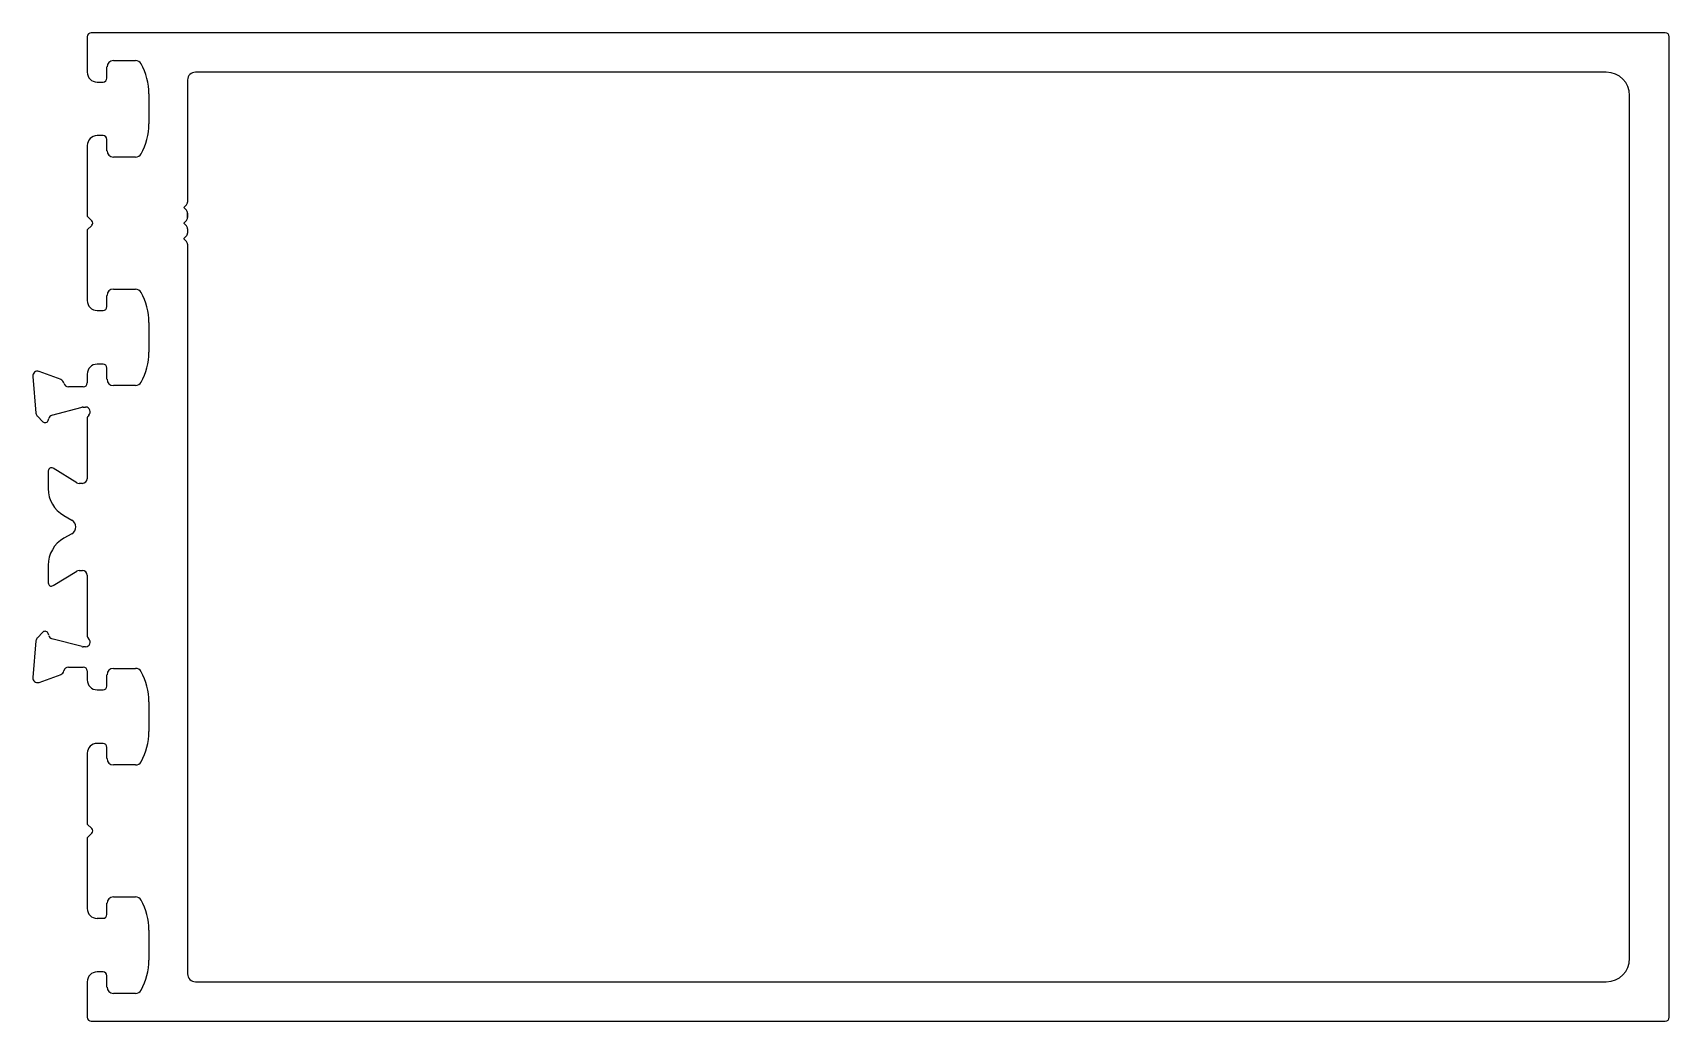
# Model space of a CAD drawing. Extents: x -54 to 51, y 0 to 64.
import ezdxf

# ---------------------------------------------------------------- set-up
doc = ezdxf.new("R2010")
doc.units = 0
doc.layers.add('1', color=7, linetype='CONTINUOUS')
doc.layers.add('AL_EXTRUSIONS', color=7, linetype='CONTINUOUS')

msp = doc.modelspace()

# ---------------------------------------------------------------- linework, layer by layer
at = {"layer": '1', "color": 7}
for p, q in [((44.48, 61.33), (-43.98, 61.33)), ((46.63, 61.33), (44.48, 61.33)), ((-44.48, 60.83), (-44.48, 52.99)), ((48.13, 4.41), (48.13, 59.83)), ((-44.55, 52.81), (-44.72, 52.64)), ((-44.72, 52.63), (-44.55, 52.46)), ((-44.48, 52.99), (-44.48, 52.99)), ((-44.48, 52.99), (-44.48, 52.99)), ((-44.55, 51.81), (-44.72, 51.64)), ((-44.72, 51.63), (-44.55, 51.46)), ((-44.48, 52.28), (-44.48, 51.99)), ((-44.48, 51.99), (-44.48, 52.28)), ((-44.48, 52.28), (-44.48, 51.99)), ((-44.48, 51.99), (-44.48, 52.28)), ((-44.48, 52.28), (-44.48, 51.99)), ((-44.55, 50.82), (-44.72, 50.64)), ((-44.72, 50.63), (-44.55, 50.46)), ((-44.48, 51.28), (-44.48, 50.99)), ((-44.48, 50.28), (-44.48, 3.41)), ((-43.98, 2.91), (45.44, 2.91)), ((45.44, 2.91), (46.63, 2.91))]:
    msp.add_line(p, q, dxfattribs=at)
for centre, radius, start, end in [((-43.98, 60.83), 0.5, 90, 180), ((46.63, 59.83), 1.5, 360, 90), ((-44.71, 52.64), 0.008, 135, 225), ((-44.73, 52.99), 0.25, 315, 360), ((-44.71, 51.64), 0.008, 135, 225), ((-44.73, 52.28), 0.25, 0, 45), ((-44.73, 51.99), 0.25, 315, 0), ((-44.71, 50.64), 0.008, 135, 225), ((-44.73, 51.28), 0.25, 360, 45), ((-44.73, 50.99), 0.25, 315, 360), ((-44.73, 50.28), 0.25, 360, 45), ((46.63, 4.41), 1.5, 270, 0), ((-43.98, 3.41), 0.5, 180, 270)]:
    msp.add_arc(centre, radius, start, end, dxfattribs=at)
at = {"layer": 'AL_EXTRUSIONS', "color": 7}
for p, q in [((-50.93, 63.61), (-50.93, 61.33)), ((50.42, 63.87), (-50.67, 63.87)), ((50.67, 0.62), (50.67, 63.61)), ((-49.25, 62.08), (-47.82, 62.08)), ((-49.66, 60.95), (-49.66, 61.67)), ((-50.29, 60.7), (-49.91, 60.7)), ((-46.97, 59.94), (-46.97, 58.01)), ((-49.91, 57.26), (-50.29, 57.26)), ((-49.66, 56.28), (-49.66, 57.01)), ((-50.93, 56.62), (-50.93, 52.08)), ((-47.82, 55.88), (-49.25, 55.88)), ((-50.93, 52.08), (-50.63, 51.78)), ((-50.63, 51.49), (-50.93, 51.2)), ((-50.93, 51.2), (-50.93, 46.66)), ((-49.25, 47.4), (-47.82, 47.4)), ((-49.66, 46.27), (-49.66, 46.99)), ((-50.29, 46.02), (-49.91, 46.02)), ((-46.97, 45.26), (-46.97, 43.34)), ((-52.61, 41.59), (-54.02, 42.1)), ((-49.91, 42.58), (-50.29, 42.58)), ((-49.66, 41.61), (-49.66, 42.33)), ((-54.43, 41.79), (-54.22, 39.42)), ((-51.18, 41.12), (-52.13, 41.12)), ((-50.93, 41.94), (-50.93, 41.37)), ((-47.82, 41.2), (-49.25, 41.2)), ((-54.13, 39.24), (-53.77, 38.88)), ((-53.43, 38.96), (-53.4, 39.08)), ((-53.19, 39.29), (-51.26, 39.81)), ((-51.19, 39.82), (-51.03, 39.82)), ((-50.93, 39.07), (-50.93, 35.22)), ((-51.6, 34.96), (-53.12, 35.89)), ((-53.43, 35.72), (-53.43, 34.58)), ((-51.23, 34.92), (-51.45, 34.92)), ((-52.43, 32.85), (-51.91, 32.55)), ((-51.91, 31.68), (-52.43, 31.39)), ((-53.43, 29.66), (-53.43, 28.52)), ((-53.12, 28.35), (-51.6, 29.27)), ((-51.45, 29.32), (-51.23, 29.32)), ((-50.93, 29.02), (-50.93, 25.16)), ((-53.77, 25.36), (-54.13, 24.99)), ((-53.4, 25.16), (-53.43, 25.27)), ((-54.22, 24.81), (-54.43, 22.44)), ((-51.26, 24.43), (-53.19, 24.94)), ((-51.03, 24.42), (-51.19, 24.42)), ((-54.02, 22.13), (-52.61, 22.65)), ((-52.13, 23.12), (-51.18, 23.12)), ((-50.93, 22.87), (-50.93, 22.29)), ((-49.66, 21.9), (-49.66, 22.63)), ((-49.25, 23.03), (-47.82, 23.03)), ((-50.29, 21.65), (-49.91, 21.65)), ((-46.97, 20.89), (-46.97, 18.97)), ((-49.91, 18.21), (-50.29, 18.21)), ((-49.66, 17.24), (-49.66, 17.96)), ((-50.93, 17.58), (-50.93, 13.03)), ((-47.82, 16.83), (-49.25, 16.83)), ((-50.93, 13.03), (-50.63, 12.74)), ((-50.63, 12.45), (-50.93, 12.16)), ((-50.93, 12.16), (-50.93, 7.61)), ((-49.66, 7.23), (-49.66, 7.95)), ((-49.25, 8.36), (-47.82, 8.36)), ((-50.29, 6.98), (-49.91, 6.98)), ((-46.97, 6.22), (-46.97, 4.3)), ((-49.91, 3.54), (-50.29, 3.54)), ((-49.66, 2.56), (-49.66, 3.29)), ((-50.93, 2.9), (-50.93, 0.62)), ((-47.82, 2.16), (-49.25, 2.16)), ((-50.67, 0.37), (50.42, 0.37))]:
    msp.add_line(p, q, dxfattribs=at)
for centre, radius, start, end in [((-50.67, 63.61), 0.254, 90, 180), ((50.42, 63.61), 0.254, 360, 90), ((-49.25, 61.67), 0.406, 90, 180), ((-47.82, 61.67), 0.406, 29.1597, 89.9996), ((-50.29, 61.33), 0.635, 180, 270), ((-50.93, 59.94), 3.96, 359.9999, 29.16), ((-49.91, 60.95), 0.25, 270, 360), ((-50.93, 58.01), 3.96, 330.8408, 0.0004), ((-50.29, 56.62), 0.635, 90, 180), ((-49.91, 57.01), 0.25, 0, 90), ((-49.25, 56.28), 0.406, 180, 270), ((-47.82, 56.28), 0.406, 269.9984, 330.8387), ((-50.78, 51.64), 0.203, 315, 45), ((-49.25, 46.99), 0.406, 90, 180), ((-47.82, 46.99), 0.406, 29.1597, 89.9996), ((-50.29, 46.66), 0.635, 180, 270.0001), ((-49.91, 46.27), 0.25, 270, 360), ((-50.93, 45.26), 3.96, 359.9999, 29.16), ((-50.93, 43.34), 3.96, 330.8408, 0.0004), ((-54.13, 41.82), 0.3, 70, 185), ((-50.29, 41.94), 0.635, 90, 180), ((-49.91, 42.33), 0.25, 0, 90), ((-52.72, 41.3), 0.3, 10.9043, 70), ((-52.13, 41.42), 0.3, 190.9043, 270), ((-51.18, 41.37), 0.25, 270, 0), ((-49.25, 41.61), 0.406, 180, 270), ((-47.82, 41.61), 0.406, 269.9984, 330.8387), ((-53.92, 39.45), 0.3, 185, 225), ((-53.63, 39.02), 0.2, 225, 345), ((-53.11, 39), 0.3, 105, 165), ((-51.19, 39.52), 0.3, 90, 105), ((-51.03, 39.52), 0.3, 311.8103, 90), ((-50.63, 39.07), 0.3, 131.8103, 180), ((-53.23, 35.72), 0.2, 58.6, 180), ((-51.45, 35.22), 0.3, 238.6, 270), ((-51.23, 35.22), 0.3, 270, 360), ((-51.43, 34.58), 2, 180, 240), ((-52.16, 32.12), 0.5, 300, 60), ((-51.43, 29.66), 2, 120, 180), ((-53.23, 28.52), 0.2, 180, 301.4), ((-51.45, 29.02), 0.3, 90, 121.4), ((-51.23, 29.02), 0.3, 0, 90), ((-53.63, 25.22), 0.2, 15, 135), ((-53.92, 24.78), 0.3, 135, 175), ((-53.11, 25.23), 0.3, 195, 255), ((-51.19, 24.72), 0.3, 255, 270), ((-51.03, 24.72), 0.3, 270, 48.1897), ((-50.63, 25.16), 0.3, 180, 228.1897), ((-54.13, 22.42), 0.3, 175, 290), ((-52.72, 22.93), 0.3, 290, 349.0957), ((-52.13, 22.82), 0.3, 90, 169.0957), ((-51.18, 22.87), 0.25, 0, 90), ((-50.29, 22.29), 0.635, 180, 270), ((-49.25, 22.63), 0.406, 90, 180), ((-47.82, 22.63), 0.406, 29.1613, 90.0016), ((-50.93, 20.89), 3.96, 359.9996, 29.1592), ((-49.91, 21.9), 0.25, 270, 360), ((-50.93, 18.97), 3.96, 330.84, 0.0001), ((-50.29, 17.58), 0.635, 90, 180), ((-49.91, 17.96), 0.25, 0, 90), ((-49.25, 17.24), 0.406, 180, 270), ((-47.82, 17.24), 0.406, 270.0004, 330.8403), ((-50.78, 12.6), 0.203, 315, 45), ((-50.29, 7.61), 0.635, 180, 270), ((-49.25, 7.95), 0.406, 90, 180), ((-47.82, 7.95), 0.406, 29.1613, 90.0016), ((-50.93, 6.22), 3.96, 359.9996, 29.1592), ((-49.91, 7.23), 0.25, 270, 0), ((-50.93, 4.3), 3.96, 330.84, 0.0001), ((-50.29, 2.9), 0.635, 90, 180), ((-49.91, 3.29), 0.25, 0, 90), ((-49.25, 2.56), 0.406, 180, 270), ((-47.82, 2.56), 0.406, 270.0004, 330.8403), ((-50.67, 0.62), 0.254, 180, 270), ((50.42, 0.62), 0.254, 270, 0)]:
    msp.add_arc(centre, radius, start, end, dxfattribs=at)

doc.saveas('drawing.dxf')
